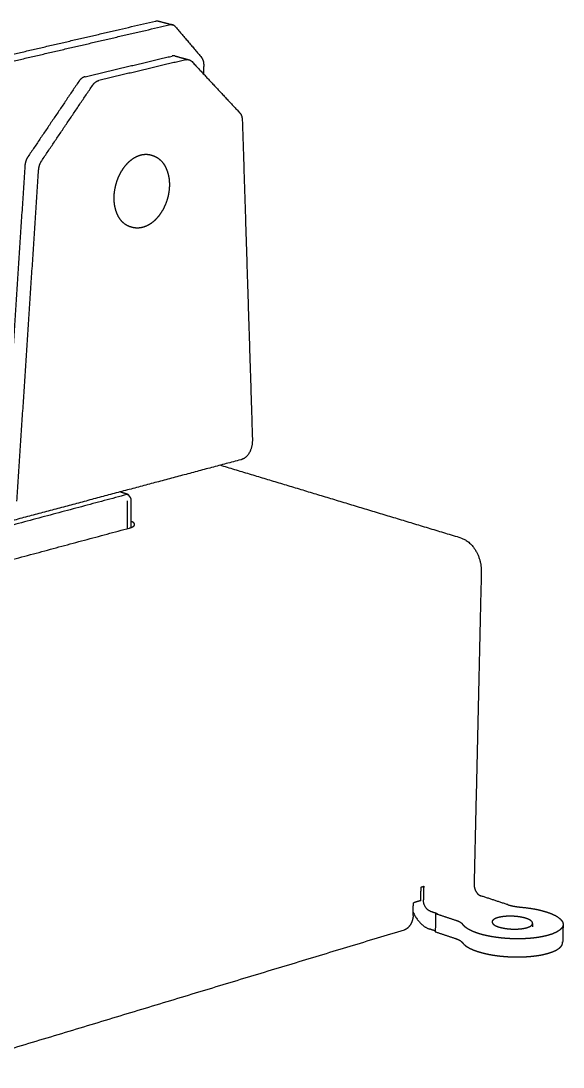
# Model space of a CAD drawing. Header units: millimetres. Extents: x 181 to 381, y 0 to 208.
# Drawn here: x 340.7 to 380.5, y 120.2 to 197.1 of the extents above; entities that cross this region are included whole.
import ezdxf

# ---------------------------------------------------------------- set-up
doc = ezdxf.new("R2010")
doc.units = ezdxf.units.MM
doc.layers.add('Make2D$可见线$曲线', color=7, linetype='Continuous', true_color=0x000000)

msp = doc.modelspace()

# ---------------------------------------------------------------- linework, layer by layer
at = {"layer": 'Make2D$可见线$曲线', "color": 18, "lineweight": -3, "true_color": 0x000000}
for points, weights, degree in [([(336.192, 193.724), (343.428, 195.402), (350.569, 197.058)], [1018.63983327, 1025.47176364, 1032.30369401], 2), ([(350.569, 197.058), (350.685, 197.085), (350.794, 197.055)], [1032.30369401, 997.576197629, 993.740411092], 2), ([(350.794, 197.055), (351.298, 196.92), (351.803, 196.784)], [993.740411092, 993.205942406, 992.671473719], 2), ([(337.199, 193.446), (344.437, 195.127), (351.578, 196.786)], [1017.52916685, 1024.36109722, 1031.19302759], 2), ([(351.803, 196.784), (351.694, 196.813), (351.578, 196.786)], [992.671473719, 996.503011634, 1031.19302759], 2), ([(352.042, 196.628), (351.941, 196.747), (351.803, 196.784)], [1031.70578552, 987.860226467, 992.671473719], 2), ([(352.042, 196.628), (352.997, 195.507), (353.949, 194.388)], [1031.70578552, 1032.95775329, 1034.20972106], 2), ([(345.377, 192.969), (348.589, 193.732), (351.783, 194.49)], [1021.43976861, 1024.49355981, 1027.54735102], 2), ([(352.798, 194.215), (349.604, 193.455), (346.391, 192.69)], [1026.4366846, 1023.3828934, 1020.32910219], 2), ([(352.012, 194.488), (351.902, 194.518), (351.783, 194.49)], [1027.78096231, 1011.71894286, 1027.54735102], 2), ([(352.012, 194.488), (352.519, 194.351), (353.027, 194.213)], [919.63545095, 919.138551197, 918.641651443], 2), ([(352.798, 194.215), (352.917, 194.243), (353.027, 194.213)], [1026.4366846, 1010.62550644, 1026.67029589], 2), ([(353.027, 194.213), (353.152, 194.179), (353.248, 194.076)], [1026.67029589, 1006.52844032, 1026.92867181], 2), ([(353.248, 194.076), (355.004, 192.196), (356.751, 190.324)], [1026.92867181, 1029.18218398, 1031.43569616], 2), ([(354.13, 193.79), (354.137, 194.167), (353.949, 194.388)], [1034.54310833, 955.714158856, 1034.20972106], 2), ([(354.117, 193.146), (354.123, 193.468), (354.13, 193.79)], [1034.68932852, 1034.61621842, 1034.54310833], 2), ([(344.913, 192.612), (343.047, 189.849), (341.177, 187.08)], [1021.05960046, 1019.85568502, 1018.65176959], 2), ([(342.19, 186.794), (344.061, 189.567), (345.927, 192.333)], [1017.54110317, 1018.7450186, 1019.94893404], 2), ([(345.377, 192.969), (345.111, 192.906), (344.913, 192.612)], [1021.43976861, 950.059874963, 1021.05960046], 2), ([(345.927, 192.333), (346.125, 192.627), (346.391, 192.69)], [1019.94893404, 949.026568908, 1020.32910219], 2), ([(356.751, 190.324), (356.937, 190.126), (356.948, 189.772)], [1031.43569616, 959.817471837, 1031.77490608], 2), ([(356.948, 189.772), (357.32, 178.034), (357.688, 166.371)], [1031.77490608, 1035.07299266, 1038.37107925], 2), ([(341.177, 187.08), (340.978, 186.784), (340.954, 186.417)], [1018.65176959, 947.581115439, 1018.58787944], 2), ([(350.216, 187.219), (350.263, 187.206), (350.309, 187.193)], [1025.33647817, 1025.2853654, 1025.23425263], 2), ([(340.954, 186.417), (340.156, 174.228), (339.361, 162.09)], [1018.58787944, 1020.7294408, 1022.87100217], 2), ([(340.367, 161.778), (341.165, 173.929), (341.966, 186.131)], [1021.76033575, 1019.61877438, 1017.47721302], 2), ([(341.966, 186.131), (341.99, 186.498), (342.19, 186.794)], [1017.47721302, 946.547809371, 1017.54110317], 2), ([(348.83, 181.896), (348.784, 181.909), (348.738, 181.922)], [1025.02792566, 1025.07831841, 1025.12871117], 2), ([(357.688, 166.371), (357.714, 165.564), (357.404, 164.963), (356.827, 164.809)], [1038.37107925, 889.795593851, 850.63855746, 920.899970073], 3), ([(356.827, 164.809), (348.147, 162.497), (339.324, 160.146)], [920.899970073, 913.464029146, 906.028088219], 2), ([(373.049, 159.051), (364.1, 161.754), (355.316, 164.407)], [1051.33287615, 1061.22942247, 1071.12596879], 2), ([(347.985, 162.454), (348.238, 162.375), (348.491, 162.297)], [1054.58582668, 1054.30027101, 1054.01471535], 2), ([(348.462, 162.252), (341.728, 160.456), (334.909, 158.637)], [1053.84928011, 1047.28616752, 1040.72305493], 2), ([(348.492, 162.222), (348.488, 162.226), (348.481, 162.234), (348.472, 162.244), (348.465, 162.249), (348.462, 162.252)], [1053.88650627, 1053.88189173, 1053.87301519, 1053.86062705, 1053.85318693, 1053.84928011], 3), ([(348.482, 161.802), (348.476, 160.774), (348.471, 159.747)], [1055.45315975, 1055.69512839, 1055.93709702], 2), ([(348.757, 161.843), (348.751, 160.833), (348.745, 159.824)], [900.234238966, 900.437054673, 900.63987038], 2), ([(348.648, 159.794), (348.89, 159.859), (349.025, 159.951), (349.027, 160.05)], [1054.03520804, 1054.27227585, 1054.60745555, 1054.96838139], 3), ([(335.186, 156.172), (341.959, 157.995), (348.648, 159.794)], [1040.99254776, 1047.5138779, 1054.03520804], 2), ([(373.049, 159.051), (374.572, 158.591), (374.526, 156.591)], [1051.33287615, 742.226740616, 1050.13468619], 2), ([(374.526, 156.591), (374.261, 145.058), (373.998, 133.584)], [1050.13468619, 1052.83969391, 1055.54470162], 2), ([(370.077, 132.405), (370.087, 132.902), (370.098, 133.399)], [1051.61392223, 1051.49697034, 1051.38001845], 2), ([(370.098, 133.399), (370.194, 133.427), (370.29, 133.456)], [1051.38001845, 1051.47589079, 1051.57176313], 2), ([(370.29, 133.456), (370.279, 132.959), (370.269, 132.463)], [1051.57176313, 1051.6887152, 1051.80566728], 2), ([(370.077, 132.405), (369.804, 132.324), (369.532, 132.242)], [1051.61392223, 1051.34227449, 1051.07062675], 2), ([(370.759, 131.634), (370.254, 131.801), (370.269, 132.463)], [1051.40626929, 743.860046812, 1051.80566728], 2), ([(376.471, 132.106), (375.479, 132.432), (374.488, 132.758)], [1052.97330495, 1054.05930471, 1055.14530447], 2), ([(369.512, 131.314), (369.522, 131.778), (369.532, 132.242)], [1051.28907502, 1051.17985088, 1051.07062675], 2), ([(369.517, 131.547), (369.952, 130.569), (370.73, 130.31)], [904.727925452, 867.920935882, 1051.71813732], 2), ([(370.759, 131.634), (371.012, 131.55), (371.265, 131.466)], [1051.40626929, 1051.12860483, 1050.85094037], 2), ([(376.471, 132.106), (376.736, 132.018), (377.073, 131.955), (377.432, 131.923)], [1052.97330495, 1052.6832334, 1052.47099846, 1052.36776235], 3), ([(371.169, 131.437), (371.154, 130.775), (371.14, 130.113)], [1050.75506809, 1050.91100371, 1051.06693933], 2), ([(371.265, 131.466), (371.217, 131.452), (371.169, 131.437)], [1050.85094037, 1050.80300423, 1050.75506809], 2), ([(372.645, 130.948), (371.906, 131.193), (371.169, 131.437)], [1049.13839905, 1049.94673357, 1050.75506809], 2), ([(375.321, 130.838), (375.32, 130.832), (375.321, 130.826), (375.321, 130.82)], [1048.77614126, 1048.75588324, 1048.73551711, 1048.71504105], 3), ([(368.852, 130.239), (352.449, 125.281), (335.529, 120.167)], [1050.85764773, 1034.75908415, 1018.66052057], 2), ([(371.141, 130.173), (370.935, 130.242), (370.73, 130.31)], [1051.26654846, 1051.49234289, 1051.71813732], 2), ([(371.14, 130.113), (371.877, 129.867), (372.615, 129.622)], [1051.06693933, 1050.2586048, 1049.45027027], 2), ([(378.305, 130.73), (378.302, 130.608), (378.299, 130.485)], [1048.42146064, 1048.45031941, 1048.47917818], 2), ([(380.544, 130.645), (380.527, 129.981), (380.511, 129.317)], [1048.13953314, 1048.29546877, 1048.4514044], 2), ([(380.54, 130.71), (380.543, 130.688), (380.544, 130.666), (380.544, 130.645)], [1048.35359125, 1048.28177252, 1048.21041982, 1048.13953314], 3), ([(372.615, 129.622), (372.88, 129.533), (373.068, 129.423), (373.15, 129.307)], [1049.45027027, 1049.16043125, 1048.79876258, 1048.41862788], 3), ([(380.511, 129.317), (380.512, 129.339), (380.51, 129.361), (380.507, 129.383)], [1048.4514044, 1048.52229107, 1048.59364378, 1048.66546251], 3)]:
    msp.add_rational_spline(points, weights, degree=degree, dxfattribs=at)
for points, weights, knots in [([(348.738, 181.922), (348.591, 181.965), (348.451, 182.032), (348.322, 182.124), (348.095, 182.287), (347.905, 182.525), (347.769, 182.816), (347.625, 183.121), (347.54, 183.484), (347.521, 183.871), (347.501, 184.268), (347.551, 184.688), (347.664, 185.091), (347.769, 185.466), (347.929, 185.825), (348.131, 186.136), (348.333, 186.448), (348.577, 186.712), (348.84, 186.904), (349.125, 187.112), (349.434, 187.236), (349.735, 187.263), (349.9, 187.277), (350.061, 187.262), (350.215, 187.219)], [1025.1315855, 1024.98224919, 1024.83405955, 1024.69089764, 1024.43743047, 1024.19913208, 1023.99879391, 1023.7880747, 1023.61823057, 1023.50772591, 1023.39454512, 1023.34320074, 1023.35944504, 1023.37457674, 1023.44833821, 1023.57363202, 1023.69915773, 1023.87673742, 1024.08913709, 1024.31790386, 1024.58828853, 1024.86990272, 1025.02314482, 1025.17990826, 1025.33573623], [0, 0, 0, 0, 0.693184, 0.693184, 0.693184, 1.928061, 1.928061, 1.928061, 3.227126, 3.227126, 3.227126, 4.557844, 4.557844, 4.557844, 5.795991, 5.795991, 5.795991, 7.036656, 7.036656, 7.036656, 8.375839, 8.375839, 8.375839, 9.099103, 9.099103, 9.099103, 9.099103]), ([(350.309, 187.193), (350.44, 187.156), (350.565, 187.101), (350.682, 187.027), (350.929, 186.872), (351.135, 186.638), (351.285, 186.353), (351.441, 186.059), (351.537, 185.708), (351.57, 185.334), (351.604, 184.949), (351.571, 184.538), (351.474, 184.141), (351.373, 183.727), (351.203, 183.327), (350.981, 182.985)], [1025.2341056, 1025.34953012, 1025.4640311, 1025.57598714, 1025.81289208, 1026.04058347, 1026.23506579, 1026.43592381, 1026.60420026, 1026.71847514, 1026.8359495, 1026.89778667, 1026.89570819, 1026.89354295, 1026.82212318, 1026.68998536], [0.001033, 0.001033, 0.001033, 0.001033, 0.57904, 0.57904, 0.57904, 1.811681, 1.811681, 1.811681, 3.083595, 3.083595, 3.083595, 4.390415, 4.390415, 4.390415, 5.752903, 5.752903, 5.752903, 5.752903]), ([(350.981, 182.985), (350.759, 182.639), (350.483, 182.351), (350.181, 182.152), (349.887, 181.958), (349.565, 181.849), (349.249, 181.842), (349.107, 181.839), (348.966, 181.857), (348.832, 181.896)], [1026.68983393, 1026.55761502, 1026.36251599, 1026.13269255, 1025.90931869, 1025.64987051, 1025.38713647, 1025.26852028, 1025.14866021, 1025.0293535], [0, 0, 0, 0, 1.372727, 1.372727, 1.372727, 2.708843, 2.708843, 2.708843, 3.306535, 3.306535, 3.306535, 3.306535]), ([(348.509, 162.287), (348.511, 162.285), (348.513, 162.279), (348.506, 162.269), (348.489, 162.26), (348.472, 162.254), (348.462, 162.252)], [1053.97930914, 1053.96964561, 1053.94757748, 1053.91328669, 1053.87864336, 1053.85835745, 1053.84928011], [0.0448254, 0.0448254, 0.0448254, 0.0448254, 0.078186, 0.1172791, 0.1563721, 0.1954651, 0.1954651, 0.1954651, 0.1954651]), ([(348.491, 162.297), (348.499, 162.295), (348.505, 162.291), (348.509, 162.288), (348.509, 162.287)], [1054.01471535, 1054.00566967, 1053.99383923, 1053.98096962, 1053.97930914], [0, 0, 0, 0, 0.03909302, 0.04482537, 0.04482537, 0.04482537, 0.04482537]), ([(348.509, 162.287), (348.547, 162.245), (348.582, 162.203), (348.612, 162.162), (348.655, 162.106), (348.689, 162.052), (348.714, 162), (348.728, 161.972), (348.739, 161.943), (348.747, 161.915), (348.752, 161.897), (348.755, 161.879), (348.756, 161.86), (348.757, 161.855), (348.757, 161.849), (348.757, 161.844)], [1053.97930902, 1054.02927823, 1054.08324489, 1054.14076061, 1054.22070768, 1054.30706066, 1054.39863383, 1054.44773558, 1054.4990076, 1054.55013291, 1054.58329405, 1054.61719588, 1054.65068752, 1054.66042984, 1054.67003814, 1054.67954509], [0.1807882, 0.1807882, 0.1807882, 0.1807882, 0.4338723, 0.4338723, 0.4338723, 0.7853029, 0.7853029, 0.7853029, 0.9749909, 0.9749909, 0.9749909, 1.0980487, 1.0980487, 1.0980487, 1.1329831, 1.1329831, 1.1329831, 1.1329831]), ([(349.027, 160.05), (349.027, 160.052), (349.027, 160.053), (349.024, 160.139), (348.925, 160.222), (348.748, 160.292)], [1054.96838139, 1054.97450425, 1054.98063452, 1055.2944419, 1055.59876354, 1055.85329539], [1.1263867, 1.1263867, 1.1263867, 1.1263867, 1.1454951, 1.1454951, 2.1034166, 2.1034166, 2.1034166, 2.1034166]), ([(373.998, 133.584), (373.994, 133.411), (374.045, 133.222), (374.226, 132.916), (374.356, 132.801), (374.488, 132.758)], [1055.54470162, 1055.58552432, 1055.5662468, 1055.41837387, 1055.29068903, 1055.14530447], [0, 0, 0, 0, 0.603918, 0.603918, 1.207835, 1.207835, 1.207835, 1.207835]), ([(377.432, 131.923), (377.839, 131.888), (378.224, 131.833), (378.61, 131.755), (378.635, 131.749), (378.683, 131.739), (378.753, 131.724), (378.915, 131.686), (379.221, 131.606), (379.458, 131.527), (379.895, 131.357), (380.122, 131.232), (380.293, 131.089), (380.302, 131.082), (380.32, 131.066), (380.346, 131.042), (380.401, 130.986), (380.491, 130.873), (380.53, 130.776), (380.54, 130.71)], [1052.36776235, 1052.25058314, 1052.06881617, 1051.80706457, 1051.78947929, 1051.75582824, 1051.70468303, 1051.58066388, 1051.31390419, 1051.05315924, 1050.48887762, 1050.07747157, 1049.6046845, 1049.58006722, 1049.52755576, 1049.44870541, 1049.2641391, 1048.89267781, 1048.57029042, 1048.35359125], [0, 0, 0, 0, 1.365041, 1.365041, 1.450356, 1.450356, 1.535671, 1.706301, 2.047561, 2.730082, 2.730082, 4.095122, 4.095122, 4.180437, 4.180437, 4.265752, 4.436383, 4.777643, 5.460163, 5.460163, 5.460163, 5.460163]), ([(369.512, 131.314), (369.509, 131.197), (369.491, 131.08), (369.421, 130.844), (369.373, 130.735), (369.249, 130.534), (369.178, 130.448), (369.018, 130.311), (368.937, 130.264), (368.852, 130.239)], [1051.28907502, 1051.31659215, 1051.32689079, 1051.3130357, 1051.28941634, 1051.20878644, 1051.15420833, 1051.01797009, 1050.94225778, 1050.85764773], [-1.580543, -1.580543, -1.580543, -1.580543, -1.185407, -1.185407, -0.790272, -0.790272, -0.395136, -0.395136, 0, 0, 0, 0]), ([(373.181, 130.635), (373.139, 130.693), (373.073, 130.749), (372.89, 130.855), (372.778, 130.904), (372.645, 130.948)], [1048.10675672, 1048.29773803, 1048.4809799, 1048.8319846, 1048.99293698, 1049.13839905], [-1.175603, -1.175603, -1.175603, -1.175603, -0.587801, -0.587801, 0, 0, 0, 0]), ([(375.725, 131.144), (375.589, 131.102), (375.487, 131.054), (375.354, 130.947), (375.322, 130.894), (375.321, 130.838)], [1049.78478626, 1049.64876449, 1049.48786975, 1049.13477966, 1048.9599089, 1048.77614126], [-1.264517, -1.264517, -1.264517, -1.264517, -0.632259, -0.632259, -0.062778, -0.062778, -0.062778, -0.062778]), ([(375.321, 130.82), (375.326, 130.773), (375.351, 130.727), (375.445, 130.635), (375.51, 130.593), (375.636, 130.532), (375.683, 130.512), (375.784, 130.476), (375.838, 130.458), (376.012, 130.41), (376.138, 130.383), (376.41, 130.34), (376.551, 130.326), (376.77, 130.313), (376.845, 130.31), (376.992, 130.309), (377.065, 130.31), (377.283, 130.318), (377.422, 130.33), (377.682, 130.368), (377.799, 130.394), (377.902, 130.425)], [1048.71504105, 1048.56131456, 1048.40926075, 1048.10849847, 1047.96804105, 1047.76852523, 1047.70348839, 1047.58250915, 1047.52554048, 1047.36519733, 1047.27759103, 1047.13800533, 1047.08884289, 1047.04725973, 1047.03851315, 1047.03320768, 1047.03632234, 1047.06296846, 1047.10353493, 1047.22918373, 1047.31260582, 1047.41536447], [-3.781453, -3.781453, -3.781453, -3.781453, -3.308772, -3.308772, -2.83609, -2.83609, -2.599749, -2.599749, -2.363408, -2.363408, -1.890727, -1.890727, -1.418045, -1.418045, -1.181704, -1.181704, -0.945363, -0.945363, -0.472682, -0.472682, 0, 0, 0, 0]), ([(376.765, 131.257), (376.567, 131.262), (376.379, 131.255), (376.02, 131.215), (375.861, 131.185), (375.725, 131.144)], [1050.16088216, 1050.1761174, 1050.15127628, 1050.02144159, 1049.92057122, 1049.78478626], [-1.265246, -1.265246, -1.265246, -1.265246, -0.632623, -0.632623, 0, 0, 0, 0]), ([(378.305, 130.73), (378.305, 130.754), (378.3, 130.778), (378.268, 130.849), (378.227, 130.893), (378.104, 130.981), (378.025, 131.022), (377.832, 131.098), (377.719, 131.132), (377.468, 131.189), (377.337, 131.211), (377.056, 131.244), (376.911, 131.254), (376.765, 131.257)], [1048.42146064, 1048.49925701, 1048.57760699, 1048.81213977, 1048.95897033, 1049.24835932, 1049.38402734, 1049.63293518, 1049.74476162, 1049.93311338, 1050.00656281, 1050.11578181, 1050.14958503, 1050.16088216], [1.181994, 1.181994, 1.181994, 1.181994, 1.422765, 1.422765, 1.897021, 1.897021, 2.371276, 2.371276, 2.845531, 2.845531, 3.319786, 3.319786, 3.794041, 3.794041, 3.794041, 3.794041]), ([(380.544, 130.645), (380.541, 130.528), (380.483, 130.415), (380.367, 130.302), (380.362, 130.297), (380.353, 130.289), (380.338, 130.276), (380.303, 130.246), (380.227, 130.187), (380.048, 130.075), (379.85, 129.989), (379.622, 129.908), (379.54, 129.882), (379.372, 129.834), (379.107, 129.767), (378.81, 129.713), (378.57, 129.68), (378.547, 129.677), (378.496, 129.67), (378.42, 129.661), (378.241, 129.641), (377.873, 129.609), (377.544, 129.596), (377.262, 129.593), (377.209, 129.593), (377.099, 129.594), (376.935, 129.595), (376.554, 129.608), (376.229, 129.632), (375.999, 129.656), (375.984, 129.657), (375.955, 129.66), (375.911, 129.665), (375.81, 129.677), (375.611, 129.702), (375.225, 129.761), (374.914, 129.825), (374.617, 129.899), (374.52, 129.925), (374.337, 129.98), (374.073, 130.065), (373.847, 130.16), (373.696, 130.237), (373.682, 130.244), (373.651, 130.26), (373.607, 130.285), (373.509, 130.342), (373.337, 130.459), (373.232, 130.563), (373.181, 130.635)], [1048.13953314, 1047.75415843, 1047.38255738, 1047.01149104, 1046.99602672, 1046.96748249, 1046.92482518, 1046.82640484, 1046.63401759, 1046.26705686, 1045.983057, 1045.71941574, 1045.63452954, 1045.47696715, 1045.25582781, 1045.08030119, 1044.97146258, 1044.96114081, 1044.93970836, 1044.90854218, 1044.84269857, 1044.73852129, 1044.69638634, 1044.68747381, 1044.68703993, 1044.68856263, 1044.69458577, 1044.73481343, 1044.81416339, 1044.89155781, 1044.89696906, 1044.90717406, 1044.9227227, 1044.96069075, 1045.04337852, 1045.23576068, 1045.44695675, 1045.68901753, 1045.7753681, 1045.95370979, 1046.23252652, 1046.54525582, 1046.79675909, 1046.82146449, 1046.87441444, 1046.95413911, 1047.14226158, 1047.52689947, 1047.870977, 1048.10675672], [0.229781, 0.229781, 0.229781, 0.229781, 1.478982, 1.478982, 1.5252, 1.5252, 1.571418, 1.663855, 1.848727, 2.218473, 2.957964, 2.957964, 3.327709, 3.327709, 3.697455, 4.436946, 4.436946, 4.529382, 4.529382, 4.621818, 4.806691, 5.176436, 5.915927, 5.915927, 6.1008, 6.1008, 6.285673, 6.655418, 7.394909, 7.394909, 7.441127, 7.441127, 7.487346, 7.579782, 7.764655, 8.1344, 8.873891, 8.873891, 9.243637, 9.243637, 9.613382, 10.352873, 10.352873, 10.445309, 10.445309, 10.537746, 10.722618, 11.092364, 11.831855, 11.831855, 11.831855, 11.831855]), ([(377.902, 130.425), (378.107, 130.487), (378.241, 130.57), (378.298, 130.685), (378.304, 130.708), (378.305, 130.73)], [1047.41536447, 1047.6213076, 1047.89412333, 1048.2710974, 1048.34601872, 1048.42146064], [0, 0, 0, 0, 0.94851, 0.94851, 1.181994, 1.181994, 1.181994, 1.181994]), ([(373.15, 129.307), (373.202, 129.235), (373.272, 129.165), (373.405, 129.063), (373.454, 129.03), (373.534, 128.98), (373.562, 128.964), (373.606, 128.939), (373.621, 128.931), (373.644, 128.919), (373.651, 128.915), (373.667, 128.907), (373.674, 128.903), (373.817, 128.831), (373.967, 128.767), (374.218, 128.678), (374.306, 128.65), (374.49, 128.595), (374.587, 128.569), (374.883, 128.495), (375.09, 128.451), (375.414, 128.396), (375.525, 128.379), (375.694, 128.356), (375.75, 128.349), (375.837, 128.339), (375.865, 128.336), (375.909, 128.331), (375.923, 128.329), (375.953, 128.326), (375.968, 128.324), (376.198, 128.301), (376.414, 128.284), (376.74, 128.269), (376.849, 128.266), (377.013, 128.263), (377.068, 128.262), (377.15, 128.262), (377.177, 128.262), (377.232, 128.262), (377.259, 128.262), (377.513, 128.264), (377.732, 128.273), (378.051, 128.296), (378.156, 128.305), (378.311, 128.321), (378.363, 128.327), (378.439, 128.336), (378.464, 128.339), (378.502, 128.344), (378.515, 128.346), (378.54, 128.349), (378.552, 128.351), (378.778, 128.382), (378.976, 128.418), (379.252, 128.481), (379.34, 128.504), (379.508, 128.552), (379.59, 128.578), (379.818, 128.659), (379.95, 128.717), (380.118, 128.81), (380.169, 128.842), (380.238, 128.891), (380.26, 128.908), (380.291, 128.934), (380.301, 128.942), (380.315, 128.955), (380.32, 128.96), (380.329, 128.968), (380.334, 128.973), (380.451, 129.086), (380.508, 129.2), (380.511, 129.317)], [1048.41862788, 1048.18284824, 1047.95346322, 1047.61897763, 1047.50908109, 1047.34663427, 1047.29288499, 1047.21286057, 1047.18628568, 1047.14657321, 1047.13336071, 1047.10698565, 1047.09465793, 1046.85712706, 1046.64864086, 1046.35851994, 1046.26558103, 1046.08723934, 1046.00088877, 1045.75882799, 1045.61803061, 1045.43769926, 1045.38273293, 1045.30799961, 1045.28437453, 1045.25086596, 1045.24001795, 1045.22422818, 1045.21904531, 1045.2088403, 1045.20342905, 1045.12603463, 1045.07313466, 1045.02369744, 1045.01220382, 1045.00244158, 1045.00043387, 1044.99929184, 1044.99922276, 1044.99970777, 1045.00023631, 1045.00825758, 1045.03634755, 1045.10992241, 1045.13968735, 1045.19219473, 1045.21100719, 1045.24119087, 1045.2515796, 1045.26765394, 1045.27309392, 1045.28413765, 1045.28938041, 1045.39217243, 1045.50919018, 1045.71512528, 1045.78883839, 1045.94640078, 1046.03128699, 1046.29492824, 1046.48426148, 1046.78861995, 1046.89346587, 1047.0558244, 1047.11079218, 1047.19451627, 1047.22263637, 1047.26513463, 1047.27935373, 1047.30789796, 1047.32336229, 1047.69442862, 1048.06602967, 1048.4514044], [0, 0, 0, 0, 0.739099, 0.739099, 1.108649, 1.108649, 1.293423, 1.293423, 1.385811, 1.385811, 1.432004, 1.432004, 1.478198, 1.478198, 2.217297, 2.217297, 2.586847, 2.586847, 2.956396, 2.956396, 3.695495, 3.695495, 4.065045, 4.065045, 4.249819, 4.249819, 4.342207, 4.342207, 4.3884, 4.3884, 4.434594, 4.434594, 5.173693, 5.173693, 5.543243, 5.543243, 5.728017, 5.728017, 5.820405, 5.820405, 5.912792, 5.912792, 6.651891, 6.651891, 7.021441, 7.021441, 7.206215, 7.206215, 7.298603, 7.298603, 7.344797, 7.344797, 7.39099, 7.39099, 8.130089, 8.130089, 8.499639, 8.499639, 8.869188, 8.869188, 9.608287, 9.608287, 9.977837, 9.977837, 10.162612, 10.162612, 10.254999, 10.254999, 10.301193, 10.301193, 10.347386, 10.347386, 11.595925, 11.595925, 11.595925, 11.595925])]:
    msp.add_rational_spline(points, weights, degree=3, knots=knots, dxfattribs=at)

doc.saveas('drawing.dxf')
